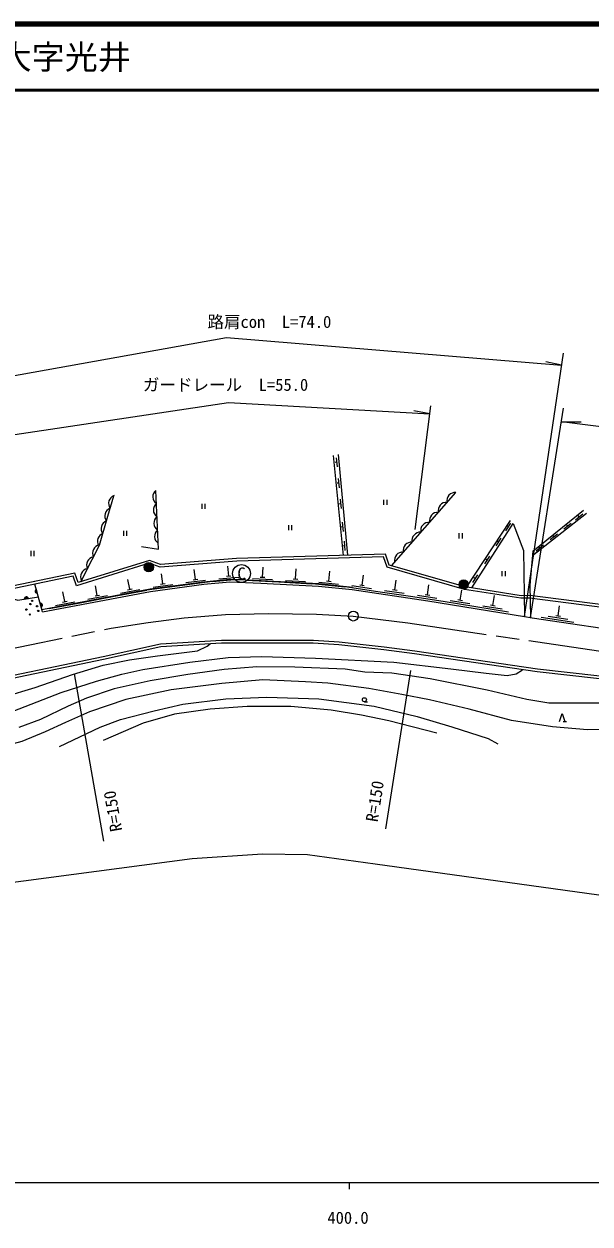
# Model space of a CAD drawing. Units: millimetres at full size, sheet at 1:1000; details may follow other scales. Extents: x 40000 to 680000, y 20000 to 380000.
# Drawn here: x 418864 to 504428, y 198715 to 380000 of the extents above; entities that cross this region are included whole.
import ezdxf
from ezdxf.enums import TextEntityAlignment as Align

# ---------------------------------------------------------------- set-up
doc = ezdxf.new("R2010")
doc.units = ezdxf.units.MM
doc.header["$LTSCALE"] = 1000
doc.linetypes.add('CHAIN', pattern=[18.5, 12, -1.5, 3.5, -1.5])
for name, color, linetype, lineweight in [('M-BGD', 7, 'Continuous', 25), ('M-BGD-EXST', 7, 'Continuous', 25), ('M-BMK', 2, 'CHAIN', 13), ('M-BMK-SRVR', 3, 'Continuous', 25), ('M-STR-HTXT', 7, 'Continuous', 13), ('M-TTL', 2, 'Continuous', 140), ('M-TTL-BAND', 7, 'Continuous', 25), ('M-TTL-LINE', 7, 'Continuous', 50)]:
    doc.layers.add(name, color=color, linetype=linetype, lineweight=lineweight)
doc.layers.add('M-TTL-TXT', color=7, linetype='Continuous')
doc.styles.add('ＭＳ ゴシック', font='')
doc.styles.get('ＭＳ ゴシック').set_extended_font_data('MS Gothic')

msp = doc.modelspace()

# ---------------------------------------------------------------- hatches: boundary and pattern name
at = {"layer": 'M-BGD'}
for points in [[(438429, 297936, -1), (437029, 297936, -0.41421), (437729, 298636, -0.41421)], [(486030, 295311, -1), (484630, 295311, -0.41421), (485330, 296011, -0.41421)], [(420903, 293996), (420739, 294600, 0.84072)], [(419526, 293231), (418908, 293133, -0.84072)], [(421472, 291886), (421309, 292490, -0.84072)]]:
    msp.add_hatch(color=256, dxfattribs=at).paths.add_polyline_path(points)

# ---------------------------------------------------------------- linework, layer by layer
for p, q in [((465626, 314803), (467103, 299715)), ((466191, 313788), (465893, 313761)), ((466256, 313091), (466127, 314485)), ((467795, 299735), (466385, 314955)), ((466482, 310649), (466184, 310621)), ((466547, 309952), (466418, 311346)), ((466838, 306808), (466709, 308202)), ((474404, 298158), (484142, 309230)), ((445725, 307531), (445725, 306749)), ((446192, 307531), (446192, 306749)), ((466774, 307505), (466475, 307478)), ((473230, 308138), (473230, 307355)), ((473696, 308138), (473696, 307355)), ((495796, 300348), (503453, 306555)), ((467161, 303326), (467032, 304720)), ((492373, 305002), (485754, 294952)), ((491707, 303415), (492461, 304594)), ((503894, 306036), (495735, 299636)), ((500475, 303734), (501576, 304599)), ((502230, 305112), (503332, 305976)), ((502781, 305544), (502596, 305780)), ((433912, 303457), (433912, 302674)), ((434379, 303457), (434379, 302674)), ((458838, 304291), (458838, 303508)), ((459305, 304291), (459305, 303508)), ((467097, 304023), (466798, 303995)), ((484619, 303067), (484619, 302285)), ((485086, 303067), (485086, 302285)), ((492084, 304005), (491831, 304166)), ((498426, 302127), (499527, 302991)), ((498976, 302559), (498791, 302795)), ((501025, 304167), (500840, 304403)), ((467361, 301166), (467063, 301139)), ((467426, 300469), (467297, 301863)), ((490257, 301145), (491010, 302325)), ((490634, 301735), (490381, 301896)), ((496269, 300436), (497371, 301300)), ((496820, 300868), (496635, 301104)), ((419893, 300392), (419893, 299610)), ((420359, 300392), (420359, 299610)), ((488519, 298426), (489273, 299606)), ((488896, 299016), (488643, 299177)), ((444798, 296097), (444600, 297584)), ((449808, 296604), (449671, 298098)), ((454935, 296437), (455015, 297935)), ((459928, 296171), (460008, 297669)), ((464961, 295825), (465118, 297317)), ((491119, 297355), (491119, 296572)), ((491586, 297355), (491586, 296572)), ((434862, 294605), (434582, 296078)), ((439842, 295438), (439644, 296925)), ((442399, 295173), (447355, 295831)), ((443351, 295602), (446324, 295997)), ((444451, 296051), (445145, 296143)), ((447374, 295778), (452353, 296235)), ((448342, 296168), (451329, 296443)), ((449460, 296572), (450157, 296636)), ((452406, 295972), (457399, 295705)), ((453421, 296218), (456417, 296058)), ((454585, 296456), (455284, 296419)), ((457399, 295705), (462392, 295438)), ((458414, 295951), (461410, 295791)), ((459578, 296190), (460277, 296152)), ((463438, 295684), (466421, 295369)), ((464613, 295862), (465309, 295788)), ((469963, 295240), (470182, 296724)), ((474910, 294510), (475129, 295994)), ((486716, 295604), (487470, 296784)), ((487093, 296194), (486840, 296355)), ((421664, 291174), (420528, 295384)), ((420903, 293996), (420739, 294600)), ((425039, 292733), (424758, 294207)), ((429607, 293604), (430294, 293735)), ((429951, 293669), (429670, 295143)), ((432519, 293548), (437430, 294483)), ((433445, 294029), (436392, 294591)), ((434518, 294539), (435206, 294670)), ((437442, 294514), (442399, 295173)), ((438394, 294943), (441368, 295338)), ((439495, 295392), (440189, 295484)), ((462412, 295490), (467384, 294966)), ((467402, 295011), (472349, 294282)), ((468436, 295162), (471403, 294724)), ((469617, 295291), (470310, 295189)), ((472349, 294282), (477295, 293552)), ((473382, 294432), (476350, 293995)), ((474564, 294561), (475256, 294459)), ((478329, 293703), (481296, 293265)), ((479510, 293832), (480203, 293730)), ((479856, 293781), (480075, 295265)), ((484805, 292979), (485046, 294459)), ((418908, 293133), (419526, 293231)), ((421309, 292490), (421472, 291886)), ((422695, 291676), (427607, 292612)), ((423622, 292158), (426569, 292719)), ((424695, 292668), (425383, 292799)), ((427607, 292612), (432519, 293548)), ((428533, 293094), (431480, 293655)), ((477295, 293552), (482242, 292823)), ((482241, 292788), (487176, 291985)), ((483276, 292924), (486237, 292442)), ((484460, 293035), (485150, 292923)), ((487176, 291985), (492111, 291182)), ((488211, 292121), (491173, 291639)), ((489395, 292232), (490086, 292120)), ((489740, 292176), (489981, 293656)), ((499617, 290611), (499835, 292095)), ((497056, 290381), (502003, 289655)), ((498089, 290532), (501057, 290097)), ((499270, 290662), (499963, 290560)), ((470315, 277618), (470815, 277618)), ((500356, 274653), (500858, 274653))]:
    msp.add_line(p, q, dxfattribs=at)
for points in [[(427468, 295742), (429167, 299112), (430267, 301283), (431529, 305632), (432468, 308722)], [(436611, 301049), (439185, 300652), (438783, 309548)], [(486572, 294821), (492798, 304565), (494382, 300437), (494531, 290468)], [(567740, 281545), (546307, 284042), (538002, 285448), (535697, 286828), (527843, 287655), (525923, 288441), (518345, 289124), (516448, 290526), (510022, 291085), (509043, 291486), (495285, 293248), (493965, 293235), (485459, 294594), (473739, 297932), (473206, 299491), (451014, 298852), (439428, 297935), (437807, 298552), (426820, 295121), (426277, 296574), (414458, 294128), (407685, 292542), (402682, 293102), (396476, 291486)], [(567787, 281943), (546363, 284438), (538143, 285830), (535827, 287217), (527942, 288047), (526019, 288834), (518493, 289512), (516595, 290914), (510473, 291592), (509146, 291876), (495308, 293648), (493995, 293635), (485546, 294985), (474050, 298259), (473489, 299899), (450992, 299251), (439486, 298341), (437819, 298975), (427062, 295615), (426532, 297035), (414372, 294519), (407661, 292947), (402653, 293508), (396605, 291933)], [(495796, 300348), (495355, 295217), (495417, 290322)], [(510363, 280584), (496453, 282127), (477875, 284870), (473270, 285448), (466474, 286224), (462602, 286469), (448743, 286462), (439546, 285918), (430899, 284018), (410057, 279684), (392916, 275906), (377449, 272850), (367040, 271012), (357079, 270702), (347366, 272456), (341216, 274178), (337193, 275541), (332436, 278017), (328247, 280481), (324602, 282776), (320227, 285976), (316002, 289060), (307555, 291668), (287942, 298368)], [(510414, 280980), (496504, 282524), (477929, 285266), (473318, 285846), (466509, 286622), (462615, 286869), (448731, 286862), (439491, 286315), (430815, 284409), (409973, 280075), (392834, 276298), (377375, 273244), (366999, 271411), (357108, 271103), (347455, 272846), (341334, 274560), (337351, 275910), (332629, 278367), (328455, 280822), (324827, 283107), (320463, 286299), (316183, 289422), (307679, 292049), (288033, 298760)], [(421560, 291562), (437918, 294678), (445992, 295751), (449977, 296118), (454703, 295949), (463437, 295483), (468530, 294946)], [(421664, 291174), (437981, 294283), (446037, 295354), (449989, 295717), (454685, 295549), (463405, 295084), (468479, 294549), (479904, 292864), (494531, 290485)], [(402794, 293492), (403184, 295304), (408658, 294746), (411245, 294946), (417948, 292981), (421044, 293471)], [(494531, 290468), (495668, 290281), (512061, 287875), (528674, 285675), (540650, 284484), (546307, 284042)], [(415885, 278348), (420579, 279768), (426194, 281741), (430849, 283162), (434808, 283919), (439046, 284545), (445117, 285316), (446565, 286007), (447011, 286359)], [(417226, 276189), (424487, 278995), (429845, 280710), (433680, 281761), (436831, 282462), (443917, 283582), (449713, 284289), (454794, 284426), (462948, 284171), (474787, 283583), (483399, 282583), (488725, 281916), (491922, 281587), (493269, 281847), (494217, 282457)], [(514383, 277373), (498204, 277400), (494897, 277929), (488861, 279386), (480278, 281085), (474467, 281952), (470373, 282089), (467405, 282559), (459790, 282852), (454073, 282884), (449142, 282495), (443628, 281733), (437955, 280757), (432506, 279541), (428289, 278147), (425556, 276943), (421372, 274917), (418063, 273701)], [(515600, 273508), (504051, 273362), (498741, 273826), (492541, 274774), (486137, 276478), (480156, 277888), (475962, 278688), (470972, 279624), (464808, 280424), (461442, 280612), (454953, 280901), (448778, 280390), (441098, 279420), (434241, 277976), (428748, 276075), (425136, 274472), (422058, 273062), (418562, 271604), (412834, 270108), (406507, 268335), (402083, 267120), (398327, 265806), (394947, 264009)], [(424224, 270874), (430361, 273785), (433444, 274915), (438531, 276249), (442868, 277225), (449353, 278051), (455564, 278329), (463443, 278051), (471791, 276921), (478298, 275390), (483526, 273837), (489035, 272039), (490491, 271249)], [(481272, 272877), (474020, 274749), (469860, 275598), (465300, 276317), (459202, 276883), (452581, 276880), (447008, 276513), (441619, 275748), (436873, 274401), (430841, 271769)], [(499832, 274653), (500220, 275841), (500608, 274653)]]:
    msp.add_lwpolyline(points, dxfattribs=at)
for centre, radius in [((437729, 297936), 700), ((485330, 295311), 700), ((419838, 292365), 100), ((420101, 292839), 100), ((420849, 292041), 100), ((419232, 291526), 100), ((419747, 290788), 100), ((421021, 291324), 100), ((470315, 277918), 300)]:
    msp.add_circle(centre, radius, dxfattribs=at)
for centre, radius, start, end in [((432905, 307580), 1250, 109.9688, 216.229), ((439577, 308583), 1250, 129.45799, 235.71819), ((484044, 307984), 1250, 85.53893, 191.79913), ((432323, 305677), 1250, 110.69307, 216.95328), ((439667, 306585), 1250, 129.45799, 235.71819), ((482724, 306482), 1250, 85.53893, 191.79913), ((431766, 303756), 1250, 110.69307, 216.95328), ((439758, 304587), 1250, 129.45799, 235.71819), ((480082, 303479), 1250, 85.53893, 191.79913), ((481403, 304980), 1250, 85.53893, 191.79913), ((431208, 301835), 1250, 110.69307, 208.23263), ((439848, 302589), 1250, 129.45799, 235.71819), ((478761, 301977), 1250, 85.53893, 191.79913), ((430484, 300052), 1250, 99.9896, 206.2498), ((477440, 300475), 1250, 85.53893, 191.79913), ((429580, 298268), 1250, 99.9896, 206.2498), ((476120, 298973), 1250, 85.53893, 191.79913), ((428678, 296485), 1250, 100.11976, 206.37997), ((420874, 294312), 318, 115.00136, 275.2191), ((419225, 293128), 318, 18.8804, 179.09814), ((421338, 292174), 318, 295.00136, 95.2191)]:
    msp.add_arc(centre, radius, start, end, dxfattribs=at)
at = {"layer": 'M-BGD-EXST'}
msp.add_circle((451745, 296988), 1350, dxfattribs=at)
at = {"layer": 'M-BMK'}
msp.add_lwpolyline([(291532, 304152), (296658, 302850), (302543, 300797), (306731, 298792), (311014, 296208), (330426, 284679), (334752, 281976), (340329, 279477), (345619, 277747), (350844, 276498), (356564, 275728), (359569, 275497), (364858, 275471), (370579, 276187), (376657, 277296), (432039, 288731), (437633, 289574), (443064, 290278), (449316, 290777), (455848, 290953), (463069, 290865), (468649, 290556), (476878, 289527), (567383, 276311)], dxfattribs=at)
at = {"layer": 'M-BMK-SRVR'}
msp.add_circle((468649, 290556), 750, dxfattribs=at)
at = {"layer": 'M-STR-HTXT'}
for p, q in [((414842, 326450), (449502, 332639)), ((449502, 332639), (500139, 328477)), ((494531, 290485), (500403, 330261)), ((500139, 328477), (497731, 328956)), ((480202, 321093), (477794, 321571)), ((478002, 303640), (480355, 322306)), ((495417, 290322), (500440, 321946)), ((544944, 314335), (500113, 319885)), ((500113, 319885), (503081, 319879)), ((426474, 281827), (430886, 256542)), ((477285, 282316), (473521, 258435))]:
    msp.add_line(p, q, dxfattribs=at)
for points in [[(416466, 317819), (449778, 322818), (480202, 321093)], [(564652, 240230), (471965, 253098), (461704, 254491), (454896, 254601), (444270, 253882), (364300, 243313), (354791, 242972), (344485, 243560), (335608, 245004), (294959, 265178), (289397, 267163), (279933, 267901), (265186, 268034), (234968, 265048), (175582, 256587)]]:
    msp.add_lwpolyline(points, dxfattribs=at)
at = {"layer": 'M-TTL'}
msp.add_line((680000, 380000), (40000, 380000), dxfattribs=at)
at = {"layer": 'M-TTL-BAND'}
for p, q in [((40000, 205000), (579000, 205000)), ((468000, 205000), (468000, 204000))]:
    msp.add_line(p, q, dxfattribs=at)
at = {"layer": 'M-TTL-LINE'}
msp.add_line((40000, 370000), (680000, 370000), dxfattribs=at)

# ---------------------------------------------------------------- texts
at = {"layer": 'M-BGD-EXST', "style": 'ＭＳ ゴシック'}
msp.add_text('C', height=1833, dxfattribs=at).set_placement((451745, 296988), align=Align.MIDDLE_CENTER)
at = {"layer": 'M-STR-HTXT', "style": 'ＭＳ ゴシック'}
for s, p in [('路肩con\u3000L=74.0', (455958, 333537)), ('ガードレール\u3000L=55.0', (449334, 324032))]:
    msp.add_text(s, height=1833, dxfattribs=at).set_placement(p, align=Align.BOTTOM_CENTER)
for rotation, p in [(81.044, (473343, 262355)), (99.899, (433735, 261332))]:
    msp.add_text('R=150', height=1833, rotation=rotation, dxfattribs=at).set_placement(p, align=Align.BOTTOM_CENTER)
at = {"layer": 'M-TTL-BAND', "style": 'ＭＳ ゴシック'}
msp.add_text('400.0', height=1833, dxfattribs=at).set_placement((467844, 198195), align=Align.BOTTOM_CENTER)
at = {"layer": 'M-TTL-TXT', "style": 'ＭＳ ゴシック'}
msp.add_text('光市大字光井', height=3666, dxfattribs=at).set_placement((405024, 375000), align=Align.MIDDLE_LEFT)

doc.saveas('drawing.dxf')
